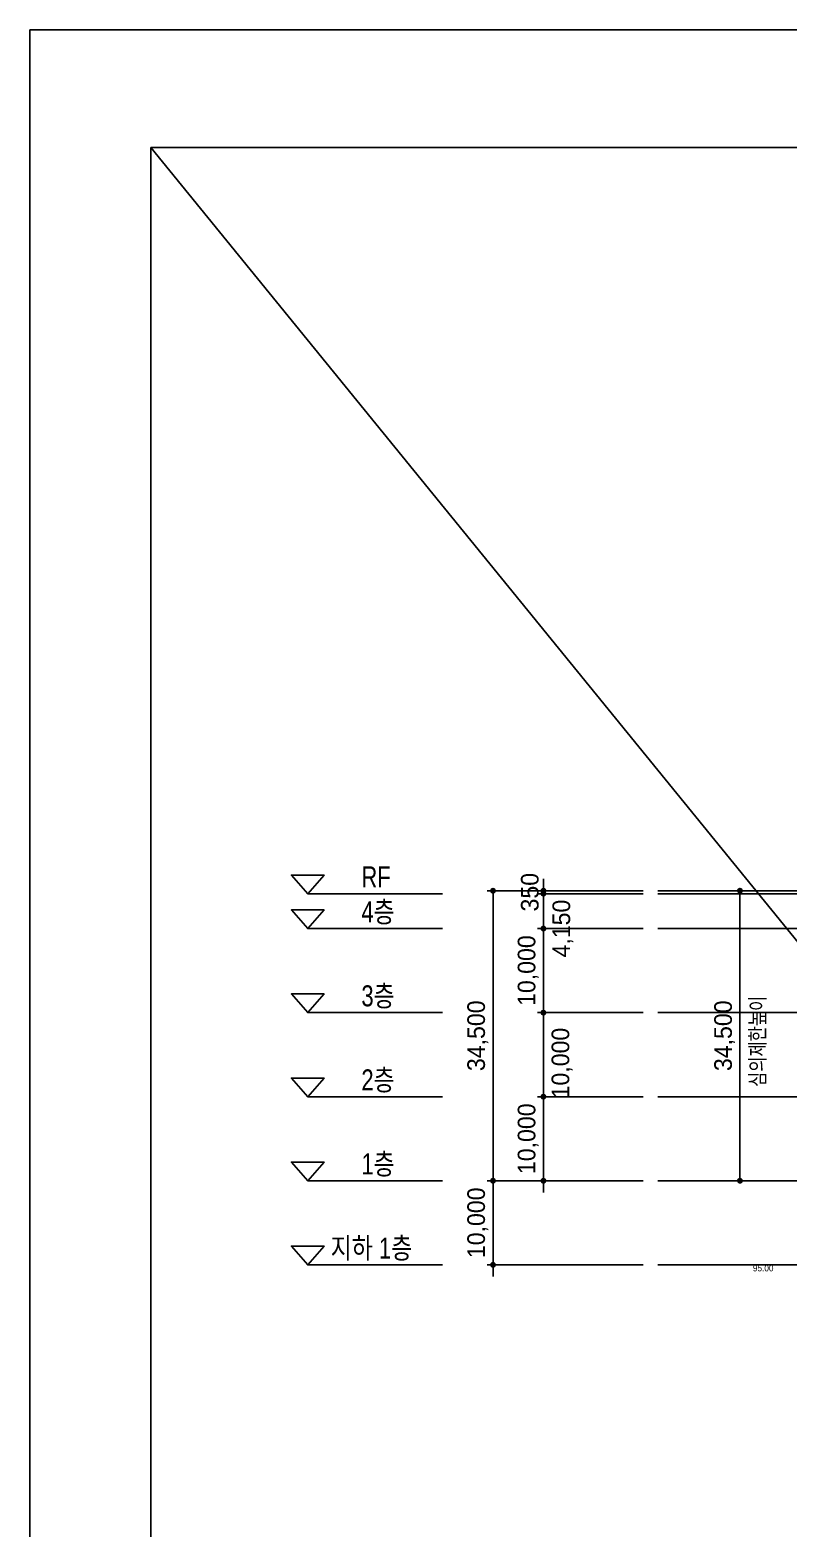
# Model space of a CAD drawing. Header units: millimetres. Extents: x 4754612 to 5801174, y 2368242 to 2777223.
# Drawn here: x 4793174 to 4883407, y 2546442 to 2724642 of the extents above; entities that cross this region are included whole.
import ezdxf
from ezdxf.enums import TextEntityAlignment as Align

# ---------------------------------------------------------------- set-up
doc = ezdxf.new("R2010")
doc.units = ezdxf.units.MM
doc.header["$LTSCALE"] = 1000
doc.linetypes.add('CEN', pattern=[6.2, 6, -0.1, 0, -0.1])
doc.layers.get('DEFPOINTS').update_dxf_attribs({"color": 151})
for name, color, linetype in [('A-중심선', 10, 'CEN'), ('DIM', 7, 'Continuous'), ('SYM', 7, 'Continuous'), ('TEX', 3, 'Continuous')]:
    doc.layers.add(name, color=color, linetype=linetype)
doc.layers.add('Guide-line', color=151, linetype='Continuous', plot=False)
doc.styles.add('AUDIT_D_190715091641-0', font='')
doc.styles.add('돋움', font='')
doc.styles.add('주석', font='')
doc.styles.get('AUDIT_D_190715091641-0').set_extended_font_data('Dotum')
doc.styles.get('돋움').set_extended_font_data('Dotum')
doc.styles.get('주석').set_extended_font_data('Dotum')
doc.dimstyles.new('scale600', dxfattribs={"dimscale": 600, "dimtxt": 2, "dimasz": 1, "dimexe": 1, "dimexo": 2.5, "dimgap": 0.8, "dimtad": 1, "dimdec": 0, "dimzin": 0, "dimdsep": 46, "dimlunit": 6, "dimtxsty": 'AUDIT_D_190715091641-0', "dimblk": 'DOT', "dimcen": 0, "dimdle": 1, "dimclrd": 256, "dimclre": 256, "dimclrt": 3, "dimadec": 0, "dimazin": 0, "dimtfac": 1, "dimtdec": 0, "dimtix": 1, "dimtmove": 2, "dimatfit": 3, "dimldrblk": 'DOT', "dimfxl": 0, "dimtolj": 1, "dimtzin": 0, "dimarcsym": 0})

# ---------------------------------------------------------------- blocks, each defined once
blk = doc.blocks.new('xxxxxxxx')
at = {"layer": 'DEFPOINTS', "linetype": 'ByBlock'}
for points in [[(44842066, -10941107), (45346066, -10941107), (45346066, -11297507), (44842066, -11297507)], [(44856466, -10955083), (45292815, -10955083), (45292815, -11282683), (44856466, -11282683)]]:
    blk.add_lwpolyline(points, close=True, dxfattribs=at)
blk = doc.blocks.new('_Dot')
at = {"color": 0, "linetype": 'ByBlock', "lineweight": -2}
blk.add_line((-0.5, 0), (-1, 0), dxfattribs=at)
at = {"color": 0, "linetype": 'ByBlock', "const_width": 0.5}
blk.add_lwpolyline([(-0.25, 0, 1), (0.25, 0, 1)], format="xyb", close=True, dxfattribs=at)
blk = doc.blocks.new('*D75')
at = {"layer": 'DEFPOINTS', "color": 0, "transparency": 16777216}
for p in [(4867906, 2597750), (4854290, 2587750), (4867906, 2587750)]:
    blk.add_point(p, dxfattribs=at)
at = {"layer": 'DIM', "lineweight": -2, "transparency": 16777216}
for p, q in [((4854290, 2598450), (4854290, 2599150)), ((4866156, 2597750), (4853590, 2597750)), ((4854290, 2597750), (4854290, 2587750)), ((4866156, 2587750), (4853590, 2587750)), ((4854290, 2587050), (4854290, 2586350))]:
    blk.add_line(p, q, dxfattribs=at)
at = {"layer": 'DIM', "lineweight": -2, "transparency": 16777216, "xscale": 700, "yscale": 700, "zscale": 700}
for p, rotation in [((4854290, 2597750), 270), ((4854290, 2587750), 90)]:
    blk.add_blockref('_Dot', p, dxfattribs=dict(at, rotation=rotation))
at = {"layer": 'DIM', "color": 3, "transparency": 16777216, "insert": (4852476, 2592750), "char_height": 2100, "attachment_point": 5, "rotation": 90, "style": 'AUDIT_D_190715091641-0'}
blk.add_mtext('\\A1;10,000', dxfattribs=at)
blk = doc.blocks.new('*D76')
at = {"layer": 'DEFPOINTS', "color": 0, "transparency": 16777216}
for p in [(4867906, 2607750), (4854290, 2597750), (4867906, 2597750)]:
    blk.add_point(p, dxfattribs=at)
at = {"layer": 'DIM', "lineweight": -2, "transparency": 16777216}
for p, q in [((4866156, 2607750), (4853590, 2607750)), ((4854290, 2607050), (4854290, 2598450)), ((4866156, 2597750), (4853590, 2597750))]:
    blk.add_line(p, q, dxfattribs=at)
at = {"layer": 'DIM', "lineweight": -2, "transparency": 16777216, "xscale": 700, "yscale": 700, "zscale": 700}
for p, rotation in [((4854290, 2607750), 90), ((4854290, 2597750), 270)]:
    blk.add_blockref('_Dot', p, dxfattribs=dict(at, rotation=rotation))
at = {"layer": 'DIM', "color": 3, "transparency": 16777216, "insert": (4856506, 2601750), "char_height": 2100, "attachment_point": 5, "rotation": 90, "style": 'AUDIT_D_190715091641-0'}
blk.add_mtext('\\A1;10,000', dxfattribs=at)
blk = doc.blocks.new('*D77')
at = {"layer": 'DEFPOINTS', "color": 0, "transparency": 16777216}
for p in [(4855462, 2622250), (4848290, 2587750), (4855462, 2587750)]:
    blk.add_point(p, dxfattribs=at)
at = {"layer": 'DIM', "lineweight": -2, "transparency": 16777216}
for p, q in [((4853712, 2622250), (4847590, 2622250)), ((4848290, 2621550), (4848290, 2588450)), ((4853712, 2587750), (4847590, 2587750))]:
    blk.add_line(p, q, dxfattribs=at)
at = {"layer": 'DIM', "lineweight": -2, "transparency": 16777216, "xscale": 700, "yscale": 700, "zscale": 700}
for p, rotation in [((4848290, 2622250), 90), ((4848290, 2587750), 270)]:
    blk.add_blockref('_Dot', p, dxfattribs=dict(at, rotation=rotation))
at = {"layer": 'DIM', "color": 3, "transparency": 16777216, "insert": (4846476, 2605000), "char_height": 2100, "attachment_point": 5, "rotation": 90, "style": 'AUDIT_D_190715091641-0'}
blk.add_mtext('\\A1;34,500', dxfattribs=at)
blk = doc.blocks.new('*D78')
at = {"layer": 'DEFPOINTS', "color": 0, "transparency": 16777216}
for p in [(4854290, 2617750), (4867906, 2617750), (4867906, 2607750)]:
    blk.add_point(p, dxfattribs=at)
at = {"layer": 'DIM', "lineweight": -2, "transparency": 16777216}
for p, q in [((4854290, 2618450), (4854290, 2619150)), ((4866156, 2617750), (4853590, 2617750)), ((4854290, 2607750), (4854290, 2617750)), ((4866156, 2607750), (4853590, 2607750)), ((4854290, 2607050), (4854290, 2606350))]:
    blk.add_line(p, q, dxfattribs=at)
at = {"layer": 'DIM', "lineweight": -2, "transparency": 16777216, "xscale": 700, "yscale": 700, "zscale": 700}
for p, rotation in [((4854290, 2617750), 270), ((4854290, 2607750), 90)]:
    blk.add_blockref('_Dot', p, dxfattribs=dict(at, rotation=rotation))
at = {"layer": 'DIM', "color": 3, "transparency": 16777216, "insert": (4852476, 2612750), "char_height": 2100, "attachment_point": 5, "rotation": 90, "style": 'AUDIT_D_190715091641-0'}
blk.add_mtext('\\A1;10,000', dxfattribs=at)
blk = doc.blocks.new('*D79')
at = {"layer": 'DEFPOINTS', "color": 0, "transparency": 16777216}
for p in [(4855462, 2587750), (4848290, 2577750), (4867906, 2577750)]:
    blk.add_point(p, dxfattribs=at)
at = {"layer": 'DIM', "lineweight": -2, "transparency": 16777216}
for p, q in [((4853712, 2587750), (4847590, 2587750)), ((4848290, 2588450), (4848290, 2589150)), ((4848290, 2587750), (4848290, 2577750)), ((4866156, 2577750), (4847590, 2577750)), ((4848290, 2577050), (4848290, 2576350))]:
    blk.add_line(p, q, dxfattribs=at)
at = {"layer": 'DIM', "lineweight": -2, "transparency": 16777216, "xscale": 700, "yscale": 700, "zscale": 700}
for p, rotation in [((4848290, 2587750), 270), ((4848290, 2577750), 90)]:
    blk.add_blockref('_Dot', p, dxfattribs=dict(at, rotation=rotation))
at = {"layer": 'DIM', "color": 3, "transparency": 16777216, "insert": (4846476, 2582750), "char_height": 2100, "attachment_point": 5, "rotation": 90, "style": 'AUDIT_D_190715091641-0'}
blk.add_mtext('\\A1;10,000', dxfattribs=at)
blk = doc.blocks.new('*D80')
at = {"layer": 'DEFPOINTS', "color": 0, "transparency": 16777216}
for p in [(4854290, 2621900), (4867906, 2621900), (4867906, 2617750)]:
    blk.add_point(p, dxfattribs=at)
at = {"layer": 'DIM', "lineweight": -2, "transparency": 16777216}
for p, q in [((4866156, 2621900), (4853590, 2621900)), ((4854290, 2618450), (4854290, 2621200)), ((4866156, 2617750), (4853590, 2617750))]:
    blk.add_line(p, q, dxfattribs=at)
at = {"layer": 'DIM', "lineweight": -2, "transparency": 16777216, "xscale": 700, "yscale": 700, "zscale": 700}
for p, rotation in [((4854290, 2621900), 90), ((4854290, 2617750), 270)]:
    blk.add_blockref('_Dot', p, dxfattribs=dict(at, rotation=rotation))
at = {"layer": 'DIM', "color": 3, "transparency": 16777216, "insert": (4856615, 2617750), "char_height": 2100, "attachment_point": 5, "rotation": 90, "style": 'AUDIT_D_190715091641-0'}
blk.add_mtext('\\A1;4,150', dxfattribs=at)
blk = doc.blocks.new('*D81')
at = {"layer": 'DEFPOINTS', "color": 0, "transparency": 16777216}
for p in [(4854290, 2622250), (4867906, 2622250), (4867906, 2621900)]:
    blk.add_point(p, dxfattribs=at)
at = {"layer": 'DIM', "lineweight": -2, "transparency": 16777216}
for p, q in [((4854290, 2622950), (4854290, 2623650)), ((4866156, 2622250), (4853590, 2622250)), ((4866156, 2621900), (4853590, 2621900)), ((4854290, 2621900), (4854290, 2622250)), ((4854290, 2621200), (4854290, 2620500))]:
    blk.add_line(p, q, dxfattribs=at)
at = {"layer": 'DIM', "lineweight": -2, "transparency": 16777216, "xscale": 700, "yscale": 700, "zscale": 700}
for p, rotation in [((4854290, 2622250), 270), ((4854290, 2621900), 90)]:
    blk.add_blockref('_Dot', p, dxfattribs=dict(at, rotation=rotation))
at = {"layer": 'DIM', "color": 3, "transparency": 16777216, "insert": (4852678, 2622075), "char_height": 2100, "attachment_point": 5, "rotation": 90, "style": 'AUDIT_D_190715091641-0'}
blk.add_mtext('\\A1;350', dxfattribs=at)
blk = doc.blocks.new('*D103')
at = {"layer": 'DEFPOINTS', "color": 0, "transparency": 16777216}
for p in [(4884852, 2622250), (4877680, 2587750), (4884852, 2587750)]:
    blk.add_point(p, dxfattribs=at)
at = {"layer": 'DIM', "lineweight": -2, "transparency": 16777216}
for p, q in [((4883102, 2622250), (4876980, 2622250)), ((4877680, 2621550), (4877680, 2588450)), ((4883102, 2587750), (4876980, 2587750))]:
    blk.add_line(p, q, dxfattribs=at)
at = {"layer": 'DIM', "lineweight": -2, "transparency": 16777216, "xscale": 700, "yscale": 700, "zscale": 700}
for p, rotation in [((4877680, 2622250), 90), ((4877680, 2587750), 270)]:
    blk.add_blockref('_Dot', p, dxfattribs=dict(at, rotation=rotation))
at = {"layer": 'DIM', "color": 3, "transparency": 16777216, "insert": (4875866, 2605000), "char_height": 2100, "attachment_point": 5, "rotation": 90, "style": 'AUDIT_D_190715091641-0'}
blk.add_mtext('\\A1;34,500', dxfattribs=at)

msp = doc.modelspace()

# ---------------------------------------------------------------- linework, layer by layer
at = {"layer": 'A-중심선', "ltscale": 5}
for p, q in [((4867905.529, 2622249.621), (5176073.3, 2622249.621)), ((4867905.529, 2621899.621), (5176073.3, 2621899.621)), ((4867905.529, 2617749.621), (5176073.3, 2617749.621)), ((4867905.529, 2607749.621), (5176073.3, 2607749.621)), ((4867905.529, 2597749.621), (5176073.3, 2597749.621)), ((4867905.529, 2587749.621), (5176073.3, 2587749.621)), ((4867905.529, 2577749.621), (5176073.3, 2577749.621))]:
    msp.add_line(p, q, dxfattribs=at)
at = {"layer": 'Guide-line'}
msp.add_line((4907663.3, 2587749.621), (4807574.011, 2710665.391), dxfattribs=at)
at = {"layer": 'SYM'}
for points in [[(4826236.068, 2621899.621), (4828183.586, 2624121.283), (4824288.55, 2624121.283), (4826236.068, 2621899.621), (4842289.519, 2621899.621)], [(4826236.068, 2617749.621), (4828183.586, 2619971.283), (4824288.55, 2619971.283), (4826236.068, 2617749.621), (4842289.519, 2617749.621)], [(4826236.068, 2607749.621), (4828183.586, 2609971.283), (4824288.55, 2609971.283), (4826236.068, 2607749.621), (4842289.519, 2607749.621)], [(4826236.068, 2597749.621), (4828183.586, 2599971.283), (4824288.55, 2599971.283), (4826236.068, 2597749.621), (4842289.519, 2597749.621)], [(4826236.068, 2587749.621), (4828183.586, 2589971.283), (4824288.55, 2589971.283), (4826236.068, 2587749.621), (4842289.519, 2587749.621)], [(4826236.068, 2577749.621), (4828183.586, 2579971.283), (4824288.55, 2579971.283), (4826236.068, 2577749.621), (4842289.519, 2577749.621)]]:
    msp.add_lwpolyline(points, dxfattribs=at)

# ---------------------------------------------------------------- block references
at = {"layer": 'Guide-line'}
msp.add_blockref('xxxxxxxx', (-40048892.161, 13665748.774), dxfattribs=at)

# ---------------------------------------------------------------- texts
at = {"layer": 'Guide-line', "style": '돋움'}
msp.add_text('95.00', height=750, dxfattribs=at).set_placement((4879220.524, 2576980.046))
at = {"layer": 'TEX', "color": 3, "style": '주석', "width": 0.8}
for s, p in [('RF', (4832624.321, 2623898.668)), ('4층', (4832624.321, 2619748.668)), ('3층', (4832624.321, 2609748.668)), ('2층', (4832624.321, 2599748.668)), ('1층', (4832624.321, 2589748.668)), ('지하 1층', (4828966.266, 2579748.668))]:
    msp.add_text(s, height=2500, dxfattribs=at).set_placement(p, align=Align.MIDDLE_LEFT)
msp.add_text('심의제한높이', height=1800, rotation=90, dxfattribs=at).set_placement((4879761.416, 2598912.213), align=Align.MIDDLE_LEFT)

# ---------------------------------------------------------------- dimensions: what is measured, and where the dimension line sits
at = {"layer": 'DIM'}
for base, p1, p2, angle, picture, middle in [((4854289.519, 2622249.621), (4867905.529, 2621899.621), (4867905.529, 2622249.621), 90, '*D81', (4852678.094, 2622074.621)), ((4848289.519, 2587749.621), (4855462.019, 2622249.621), (4855462.019, 2587749.621), 270, '*D77', (4846475.788, 2604999.621)), ((4877679.767, 2587749.621), (4884852.267, 2622249.621), (4884852.267, 2587749.621), 270, '*D103', (4875866.036, 2604999.621)), ((4854289.519, 2617749.621), (4867905.529, 2607749.621), (4867905.529, 2617749.621), 90, '*D78', (4852475.788, 2612749.621)), ((4854289.519, 2587749.621), (4867905.529, 2597749.621), (4867905.529, 2587749.621), 270, '*D75', (4852475.788, 2592749.621)), ((4848289.519, 2577749.621), (4855462.019, 2587749.621), (4867905.529, 2577749.621), 270, '*D79', (4846475.788, 2582749.621))]:
    dim = msp.add_linear_dim(base=base, p1=p1, p2=p2, angle=angle, dimstyle='scale600', override={"dimscale": 700, "dimtxt": 3}, dxfattribs=at)
    dim.commit()
    dim.dimension.update_dxf_attribs({"geometry": picture, "text_midpoint": middle})
for base, p1, p2, angle, picture, middle in [((4854289.519, 2621899.621), (4867905.529, 2617749.621), (4867905.529, 2621899.621), 90, '*D80', (4856614.665, 2617749.621)), ((4854289.519, 2597749.621), (4867905.529, 2607749.621), (4867905.529, 2597749.621), 270, '*D76', (4856505.501, 2601749.621))]:
    dim = msp.add_linear_dim(base=base, p1=p1, p2=p2, angle=angle, dimstyle='scale600', override={"dimscale": 700, "dimtxt": 3}, dxfattribs=at)
    dim.commit()
    dim.dimension.update_dxf_attribs({"geometry": picture, "text_midpoint": middle, "dimtype": 160})

doc.saveas('drawing.dxf')
